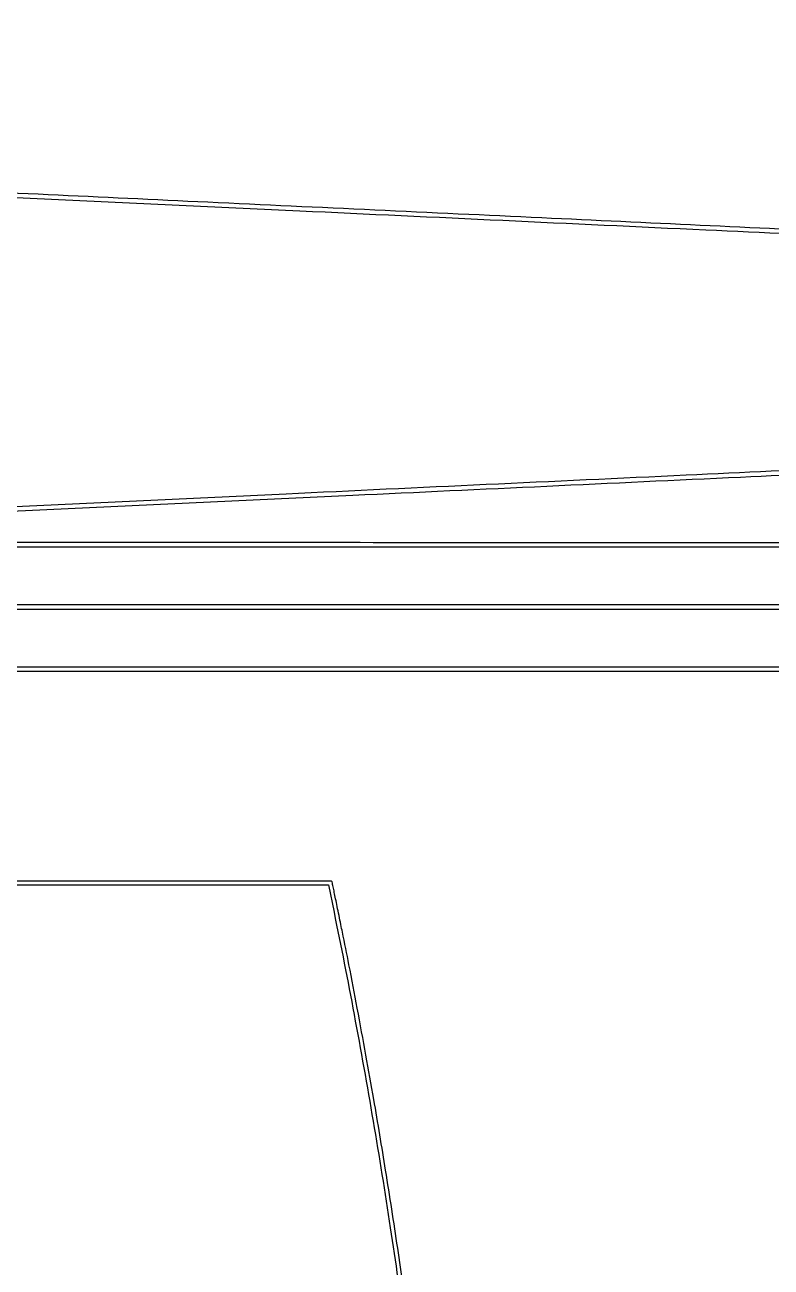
# Model space of a CAD drawing. Extents: x 56 to 1133, y 13 to 780.
# Drawn here: x 429.7 to 549.6, y 580.2 to 779.7 of the extents above; entities that cross this region are included whole.
import ezdxf

# ---------------------------------------------------------------- set-up
doc = ezdxf.new("R2010")
doc.units = 0
doc.header["$MEASUREMENT"] = 0

msp = doc.modelspace()

# ---------------------------------------------------------------- linework, layer by layer
for points in [[(606.49522, 744.264618, 0.000041), (563.623791, 746.280965, 0.000024), (512.7183, 748.668533, -0.000001), (459.121102, 751.17978, -0.000001), (407.844657, 753.582407, -0.000001), (364.322196, 755.62181, -0.000003), (342.098843, 756.663341)], [(593.378593, 696.469297, 0.000002), (562.930092, 696.495285, 0.000139), (522.785662, 696.518177, 0.000034), (456.743067, 696.532924), (320.076707, 696.5541), (482.385504, 704.150272, 0.000022), (544.65467, 707.067273, 0.000037), (597.152773, 709.532732, 0.000001), (644.775909, 711.772814, 0.02038)], [(358.825898, 675.890535, 0.000017), (481.082405, 675.883684, 0.000096), (546.558755, 675.894767, 0.000001), (593.453206, 675.911769, 0.256594)], [(529.032925, 286.436984, -0.000002), (529.83462, 265.012438, -0.000004), (530.769888, 240.009811, -0.000003), (531.839084, 211.4154, 0.000001), (532.991169, 180.601107, 0.000001), (534.178651, 148.843697, 0.000001), (535.23949, 120.47627, 0.000003), (535.941746, 101.701946, 0.000115)], [(340.916813, 486.835527, -0.000001), (340.895598, 462.377991, -0.192633)], [(1130.14234, 577.288816, 0.000001), (1112.945079, 577.188951, 0.000111)], [(659.5416, 273.9771, -0.000009), (659.54438, 420.999454, -0.000183)], [(340.275612, 460.29304, 0.000001), (337.392807, 449.674757, 0.000025)], [(528.70788, 577.073614, 0.000003), (528.686579, 549.005158, 0.000159)], [(1130.319428, 549.297508, 0.000003), (1130.298148, 577.178284, 0.310328)], [(308.265541, 303.202231, -0.000001), (310.164009, 315.537643, -0.000018)], [(491.340647, 571.098709, 0.002672), (489.595243, 583.255312, 0.002633), (487.664988, 595.755099, 0.003469), (485.765717, 607.1319, 0.001769), (484.502241, 614.240853, 0.001474), (483.110516, 621.786927, 0.001506), (481.78008, 628.767165, 0.003495), (480.729883, 633.9924, -0.000577), (480.47833, 635.207254, -0.000337), (480.179352, 636.664562, -0.000337), (479.881937, 638.12424, -0.00057), (479.63512, 639.346921, 0.00113), (479.424602, 640.383795, 0.001796), (479.239212, 641.270268, 0.000372), (479.072775, 642.049242, 0.085793), (479.045293, 642.117571, 0.259622), (478.976143, 642.156178, 0.000003), (460.681715, 642.17741, 0.000206), (438.820606, 642.193655, 0.000083), (408.914214, 642.1986)], [(123.941681, 758.098964, 0.000007), (123.932666, 727.145607, 0.000007), (123.924542, 696.192175, 0.198977)], [(321.234872, 387.4257), (331.297936, 424.538048, 0.000031), (335.156582, 438.772108, 0.000051), (338.404975, 450.762803), (341.355812, 461.659591, 0.06621), (341.361, 461.698598, -0.413751), (341.380839, 461.718469, -0.000002), (350.38024, 461.732641, -0.000245), (360.291398, 461.743336, -0.000147), (372.064797, 461.7468), (402.768594, 461.7468), (402.891952, 461.30265, -0.001526), (403.232355, 460.06236, -0.000038), (404.771147, 454.386117, -0.000039), (407.3347, 444.924004, -0.000004), (413.387069, 422.577), (422.906997, 387.4257)], [(537.336475, 576.55572, 0.000021), (552.555434, 576.453381, 0.000045), (570.418726, 576.335609, 0.000031), (590.725527, 576.204787, 0.000005), (610.740539, 576.077266, 0.000008), (627.662812, 575.969897)], [(413.809305, 423.6768, 0.00002), (410.054853, 437.539876, 0.000033), (406.87465, 449.277685, 0.000002), (404.013931, 459.83339, 0.00469)], [(659.189342, 332.340905, -0.000015), (659.196643, 226.03005, -0.00003)], [(644.323499, 576.568556, -0.000086), (627.424664, 576.662122, -0.000123), (607.278032, 576.782069, -0.000092), (585.0936, 576.923686, 0.000095), (559.781777, 577.085125, 0.000291), (542.626754, 577.181304, 0.000008), (528.894017, 577.250086, 0.173964)], [(528.669582, 509.78548, 0.000029), (528.6654, 436.649492)], [(659.562766, 466.606012, -0.000011), (659.584417, 494.02232, -0.413976)], [(403.207487, 501.803123, -0.00004), (403.2036, 550.658423)], [(405.5724, 641.6064), (442.018315, 641.6064), (478.46423, 641.6064), (479.375779, 637.18605, -0.00466), (482.598482, 620.787124, -0.004133), (485.651977, 603.662946, -0.004141), (488.415842, 586.526836, -0.004732), (490.768118, 570.092457, -0.004047), (492.636491, 555.176003, -0.006456), (493.965351, 542.395004, -0.006961), (494.894331, 530.317187, -0.005969), (495.543139, 517.5828, -0.007596), (496.012302, 497.852659, -0.003798), (496.03691, 472.888221, -0.003702), (495.664539, 446.319011, -0.004477), (494.90725, 421.3926, -0.002806), (494.363338, 409.297062, -0.002449)]]:
    msp.add_lwpolyline(points, format="xyb")
msp.add_lwpolyline([(473.8869, 749.81219, -0.000011), (539.04146, 746.759982, -0.000018), (594.007664, 744.181925), (643.804095, 741.84453, -0.006899), (644.37705, 741.809706), (645.075, 741.757611), (645.075, 727.131017), (645.075, 712.504424), (644.88465, 712.466246, -0.03572), (644.740326, 712.447886, -0.000506), (643.867996, 712.400641, -0.001405), (642.855762, 712.349699, -0.000925), (641.691, 712.296522, 0.000749), (639.276224, 712.187129, 0.000001), (590.507845, 709.904558, 0.000008), (535.917223, 707.348466, 0.000005), (471.667872, 704.338388), (304.648044, 696.5118), (214.631922, 696.5118), (124.6158, 696.5118), (124.6158, 727.137), (124.6158, 757.7622), (214.35525, 757.762389), (304.0947, 757.762578)], format="xyb", close=True)
for points in [[(592.9614, 691.182), (592.9614, 686.529), (358.8309, 686.529), (124.7004, 686.529), (124.7004, 691.182), (124.7004, 695.835), (358.8309, 695.835), (592.9614, 695.835)], [(592.9614, 681.1992), (592.9614, 676.5462), (358.8309, 676.5462), (124.7004, 676.5462), (124.7004, 681.1992), (124.7004, 685.8522), (358.8309, 685.8522), (592.9614, 685.8522)]]:
    msp.add_lwpolyline(points, close=True)

doc.saveas('drawing.dxf')
